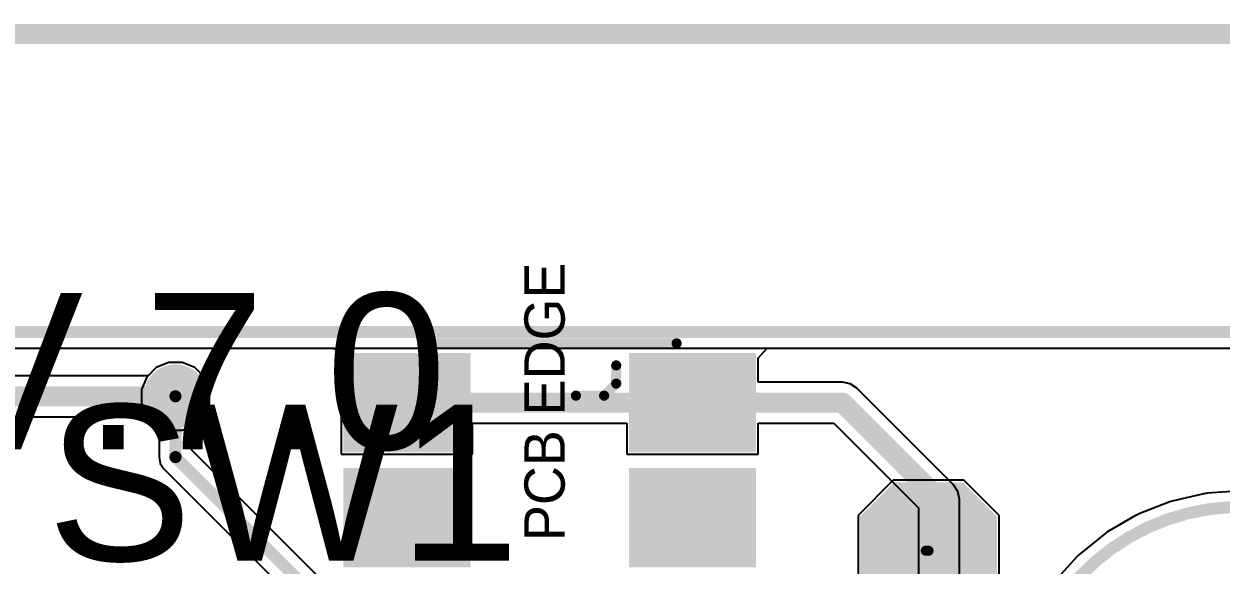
# Model space of a CAD drawing. Header units: millimetres. Extents: x -23 to 83, y -38 to 11.
# Drawn here: x 58.14 to 73.23, y 4.07 to 10.9 of the extents above; entities that cross this region are included whole.
import ezdxf

# ---------------------------------------------------------------- set-up
doc = ezdxf.new("R2010")
doc.units = ezdxf.units.MM
for name, color, linetype in [('BottomLayer', 5, 'Continuous'), ('BottomPaste', 16, 'Continuous'), ('BottomSolder', 6, 'Continuous'), ('Mechanical1', 6, 'Continuous'), ('Mechanical2', 216, 'Continuous'), ('TopLayer', 1, 'Continuous'), ('TopOverlay', 2, 'Continuous'), ('TopPaste', 8, 'Continuous'), ('TopSolder', 216, 'Continuous'), ('ViaHoleLayer', 16, 'Continuous')]:
    doc.layers.add(name, color=color, linetype=linetype)
doc.styles.add('Arial', font='', dxfattribs={"height": 0.2})
doc.styles.get('Arial').set_extended_font_data('Arial')

# ---------------------------------------------------------------- blocks, each defined once
blk = doc.blocks.new('T__________B_70')
at = {"layer": 'BottomLayer'}
blk.add_hatch(color=5, dxfattribs=at).paths.add_polyline_path([(0.381, 0.762), (-0.381, 0.762), (-0.762, 0.381), (-0.762, -0.381), (-0.381, -0.762), (0.381, -0.762), (0.762, -0.381), (0.762, 0.381)])
at = {"layer": 'BottomPaste'}
blk.add_hatch(color=16, dxfattribs=at).paths.add_polyline_path([(0.381, 0.762), (-0.381, 0.762), (-0.762, 0.381), (-0.762, -0.381), (-0.381, -0.762), (0.381, -0.762), (0.762, -0.381), (0.762, 0.381)])
at = {"layer": 'BottomSolder'}
blk.add_hatch(color=6, dxfattribs=at).paths.add_polyline_path([(0.4318, 0.8636), (-0.4318, 0.8636), (-0.8636, 0.4318), (-0.8636, -0.4318), (-0.4318, -0.8636), (0.4318, -0.8636), (0.8636, -0.4318), (0.8636, 0.4318)])
blk = doc.blocks.new('EVQ_P7J01P_119')
at = {"layer": 'TopLayer'}
for points in [[(-2.5, 1.25), (-1.1, 1.25), (-1.1, 0.2), (-2.5, 0.2)], [(1.1, 1.25), (2.5, 1.25), (2.5, 0.2), (1.1, 0.2)], [(-2.5, -0.2), (-1.1, -0.2), (-1.1, -1.25), (-2.5, -1.25)], [(1.1, -0.2), (2.5, -0.2), (2.5, -1.25), (1.1, -1.25)]]:
    blk.add_hatch(color=1, dxfattribs=at).paths.add_polyline_path(points)
at = {"layer": 'TopPaste'}
for points in [[(-2.5, 1.25), (-1.1, 1.25), (-1.1, 0.2), (-2.5, 0.2)], [(1.1, 1.25), (2.5, 1.25), (2.5, 0.2), (1.1, 0.2)], [(-2.5, -0.2), (-1.1, -0.2), (-1.1, -1.25), (-2.5, -1.25)], [(1.1, -0.2), (2.5, -0.2), (2.5, -1.25), (1.1, -1.25)]]:
    blk.add_hatch(color=8, dxfattribs=at).paths.add_polyline_path(points)
at = {"layer": 'TopSolder'}
for points in [[(-2.602, 1.352), (-0.998, 1.352), (-0.998, 0.098), (-2.602, 0.098)], [(0.998, 1.352), (2.602, 1.352), (2.602, 0.098), (0.998, 0.098)], [(-2.602, -0.098), (-0.998, -0.098), (-0.998, -1.352), (-2.602, -1.352)], [(0.998, -0.098), (2.602, -0.098), (2.602, -1.352), (0.998, -1.352)]]:
    blk.add_hatch(color=216, dxfattribs=at).paths.add_polyline_path(points)
at = {"layer": 'TopOverlay', "const_width": 0.127}
for points in [[(2.286, 1.499), (-2.362, 1.499)], [(-0.686, -0.813), (-0.838, -0.965)], [(-0.33, -0.813), (-0.686, -0.813)], [(-0.838, -0.965), (-0.838, -1.194)], [(1.575, -1.473), (-1.6, -1.473)]]:
    blk.add_lwpolyline(points, dxfattribs=at)
at = {"layer": 'TopOverlay', "const_width": 0.0635}
for points in [[(-2.394, 1.499, 1), (-2.33, 1.499, 1)], [(2.254, 1.499, 1), (2.318, 1.499, 1)], [(-0.718, -0.813, 1), (-0.654, -0.813, 1)], [(-0.718, -0.813, 1), (-0.654, -0.813, 1)], [(-0.362, -0.813, 1), (-0.298, -0.813, 1)], [(-0.87, -0.965, 1), (-0.806, -0.965, 1)], [(-0.87, -0.965, 1), (-0.806, -0.965, 1)], [(-0.87, -1.194, 1), (-0.806, -1.194, 1)], [(-1.632, -1.473, 1), (-1.568, -1.473, 1)], [(1.543, -1.473, 1), (1.607, -1.473, 1)]]:
    blk.add_lwpolyline(points, format="xyb", close=True, dxfattribs=at)
at = {"layer": 'TopOverlay'}
blk.add_text('PCB EDGE', height=0.508, rotation=-90, dxfattribs=at).set_placement((-0.189, 1.02))

msp = doc.modelspace()

# ---------------------------------------------------------------- hatches: boundary and pattern name
at = {"layer": 'BottomLayer'}
h = msp.add_hatch(color=5, dxfattribs=at)
edge = h.paths.add_edge_path()
edge.add_arc((60.048, 6.2), 0.3, 0, 360)
at = {"layer": 'BottomSolder'}
h = msp.add_hatch(color=6, dxfattribs=at)
edge = h.paths.add_edge_path()
edge.add_arc((60.048, 6.2), 0.402, 0, 360)
at = {"layer": 'TopLayer'}
h = msp.add_hatch(color=1, dxfattribs=at)
edge = h.paths.add_edge_path()
edge.add_arc((60.048, 6.2), 0.3, 0, 360)
at = {"layer": 'TopSolder'}
h = msp.add_hatch(color=216, dxfattribs=at)
edge = h.paths.add_edge_path()
edge.add_arc((60.048, 6.2), 0.402, 0, 360)
at = {"layer": 'ViaHoleLayer'}
h = msp.add_hatch(color=16, dxfattribs=at)
edge = h.paths.add_edge_path()
edge.add_arc((60.048, 6.2), 0.15, 0, 360)

# ---------------------------------------------------------------- linework, layer by layer
at = {"layer": 'BottomLayer'}
for p, q in [((14.393, 6.808), (73.481, 6.808)), ((59.806, 6.562), (59.703, 6.459)), ((59.963, 6.627), (59.806, 6.562)), ((60.133, 6.627), (59.963, 6.627)), ((60.29, 6.562), (60.133, 6.627)), ((60.41, 6.442), (60.29, 6.562)), ((59.703, 6.459), (24.386, 6.459)), ((60.475, 6.285), (60.41, 6.442)), ((60.475, 6.115), (60.475, 6.285)), ((60.41, 5.958), (60.475, 6.115)), ((24.494, 5.941), (59.703, 5.941)), ((59.703, 5.941), (59.806, 5.838)), ((60.29, 5.838), (60.41, 5.958)), ((59.806, 5.838), (59.963, 5.773)), ((59.963, 5.773), (60.133, 5.773)), ((60.133, 5.773), (60.29, 5.838)), ((69.096, 5.141), (68.651, 4.696)), ((69.985, 5.141), (69.096, 5.141)), ((70.429, 4.696), (69.985, 5.141)), ((73.481, 5.009), (73.056, 4.979)), ((72.58, 4.87), (72.183, 4.713)), ((72.595, 4.873), (72.58, 4.87)), ((72.609, 4.879), (72.595, 4.873)), ((73.025, 4.974), (72.609, 4.879)), ((73.041, 4.974), (73.025, 4.974)), ((73.056, 4.979), (73.041, 4.974)), ((68.651, 4.696), (68.651, 3.807)), ((70.429, 3.807), (70.429, 4.696)), ((72.155, 4.7), (71.787, 4.485)), ((72.17, 4.705), (72.155, 4.7)), ((72.183, 4.713), (72.17, 4.705)), ((71.762, 4.467), (71.431, 4.198)), ((71.776, 4.474), (71.762, 4.467)), ((71.787, 4.485), (71.776, 4.474)), ((71.408, 4.177), (71.122, 3.861)), ((71.421, 4.186), (71.408, 4.177)), ((71.431, 4.198), (71.421, 4.186))]:
    msp.add_line(p, q, dxfattribs=at)
for points, const_width in [([(24.386, 6.2), (60.048, 6.2)], 0.254), ([(68.555, 3.302), (69.504, 4.252)], 0.254), ([(69.504, 4.252), (69.54, 4.252)], 0.127)]:
    msp.add_lwpolyline(points, dxfattribs=dict(at, const_width=const_width))
for points, const_width in [([(59.985, 6.2, 1), (60.112, 6.2, 1)], 0.127), ([(69.441, 4.252, 1), (69.568, 4.252, 1)], 0.127), ([(69.473, 4.252, 1), (69.536, 4.252, 1)], 0.0635), ([(69.508, 4.252, 1), (69.572, 4.252, 1)], 0.0635)]:
    msp.add_lwpolyline(points, format="xyb", close=True, dxfattribs=dict(at, const_width=const_width))
at = {"layer": 'Mechanical1', "const_width": 0.254}
msp.add_lwpolyline([(35.337, 10.77), (74.92, 10.77)], dxfattribs=at)
at = {"layer": 'Mechanical2', "const_width": 0.152}
msp.add_lwpolyline([(-16.519, 7.011), (73.481, 7.011)], dxfattribs=at)
msp.add_lwpolyline([(72.598, -0.639, -0.957292), (74.13, 4.729)], format="xyb", dxfattribs=at)
at = {"layer": 'TopLayer'}
for p, q in [((48.323, 6.808), (62.026, 6.808)), ((62.026, 6.808), (62.138, 6.772)), ((67.392, 6.681), (67.504, 6.808)), ((67.504, 6.808), (73.481, 6.808)), ((62.138, 6.772), (62.138, 5.468)), ((67.392, 6.379), (67.392, 6.681)), ((59.806, 6.562), (59.686, 6.442)), ((59.963, 6.627), (59.806, 6.562)), ((60.133, 6.627), (59.963, 6.627)), ((60.29, 6.562), (60.133, 6.627)), ((60.41, 6.442), (60.29, 6.562)), ((59.686, 6.442), (59.621, 6.285)), ((60.475, 6.285), (60.41, 6.442)), ((68.454, 6.379), (67.392, 6.379)), ((68.554, 6.359), (68.454, 6.379)), ((68.638, 6.303), (68.554, 6.359)), ((59.621, 6.285), (59.621, 6.115)), ((60.475, 6.115), (60.475, 6.285)), ((69.855, 5.085), (68.638, 6.303)), ((59.621, 6.115), (59.686, 5.958)), ((60.41, 5.958), (60.475, 6.115)), ((59.686, 5.958), (59.806, 5.838)), ((60.29, 5.838), (60.41, 5.958)), ((59.806, 5.838), (59.841, 5.824)), ((59.841, 5.824), (59.841, 5.433)), ((60.255, 5.824), (60.29, 5.838)), ((60.255, 5.519), (60.255, 5.824)), ((63.792, 5.468), (63.792, 5.861)), ((63.792, 5.861), (65.738, 5.861)), ((65.738, 5.861), (65.738, 5.468)), ((67.392, 5.468), (67.392, 5.861)), ((67.392, 5.861), (68.347, 5.861)), ((68.347, 5.861), (69.413, 4.795)), ((59.841, 5.433), (59.841, 5.433)), ((59.841, 5.433), (59.857, 5.354)), ((61.833, 3.941), (60.255, 5.519)), ((62.138, 5.468), (63.792, 5.468)), ((65.738, 5.468), (67.392, 5.468)), ((59.857, 5.354), (59.902, 5.287)), ((59.902, 5.287), (61.601, 3.587)), ((69.911, 5.001), (69.855, 5.085)), ((69.931, 4.902), (69.911, 5.001)), ((73.481, 5.009), (73.056, 4.979)), ((69.931, 0.056), (69.931, 4.902)), ((72.58, 4.87), (72.183, 4.713)), ((72.595, 4.873), (72.58, 4.87)), ((72.609, 4.879), (72.595, 4.873)), ((73.025, 4.974), (72.609, 4.879)), ((73.041, 4.974), (73.025, 4.974)), ((73.056, 4.979), (73.041, 4.974)), ((69.413, 4.795), (69.413, 0.14)), ((72.155, 4.7), (71.787, 4.485)), ((72.17, 4.705), (72.155, 4.7)), ((72.183, 4.713), (72.17, 4.705)), ((71.762, 4.467), (71.431, 4.198)), ((71.776, 4.474), (71.762, 4.467)), ((71.787, 4.485), (71.776, 4.474)), ((71.408, 4.177), (71.122, 3.861)), ((71.421, 4.186), (71.408, 4.177)), ((71.431, 4.198), (71.421, 4.186))]:
    msp.add_line(p, q, dxfattribs=at)
for points, const_width in [([(60.048, 5.433), (60.048, 6.2)], 0.152), ([(62.965, 6.12), (68.454, 6.12)], 0.254), ([(68.454, 6.12), (69.672, 4.902)], 0.254), ([(60.048, 5.433), (61.747, 3.734)], 0.152), ([(69.672, -0.051), (69.672, 4.902)], 0.254)]:
    msp.add_lwpolyline(points, dxfattribs=dict(at, const_width=const_width))
for points, const_width in [([(60.01, 6.2, 1), (60.086, 6.2, 1)], 0.0762), ([(62.901, 6.12, 1), (63.028, 6.12, 1)], 0.127), ([(68.391, 6.12, 1), (68.518, 6.12, 1)], 0.127), ([(68.391, 6.12, 1), (68.518, 6.12, 1)], 0.127), ([(60.01, 5.433, 1), (60.086, 5.433, 1)], 0.0762), ([(60.01, 5.433, 1), (60.086, 5.433, 1)], 0.0762), ([(69.609, 4.902, 1), (69.736, 4.902, 1)], 0.127), ([(69.609, 4.902, 1), (69.736, 4.902, 1)], 0.127)]:
    msp.add_lwpolyline(points, format="xyb", close=True, dxfattribs=dict(at, const_width=const_width))

# ---------------------------------------------------------------- block references
at = {"rotation": 180}
for name, p in [('EVQ_P7J01P_119', (64.765, 5.395)), ('T__________B_70', (69.54, 4.252))]:
    msp.add_blockref(name, p, dxfattribs=at)

# ---------------------------------------------------------------- texts
at = {"layer": 'TopOverlay', "style": 'Arial'}
msp.add_text('POWER MODULE V.7.0', height=1.968, rotation=360, dxfattribs=at).set_placement((33.377, 5.533))
msp.add_text('SW1', height=1.9685, dxfattribs=at).set_placement((58.427, 4.126))

doc.saveas('drawing.dxf')
